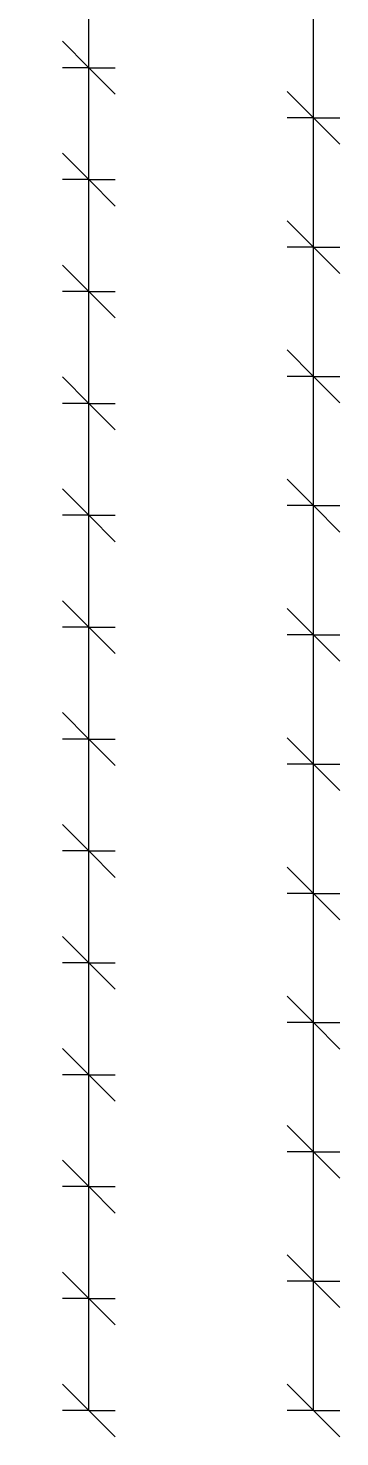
# Model space of a CAD drawing. Header units: millimetres. Extents: x 15401 to 36280, y -2060 to 13564.
# Drawn here: x 22241 to 22713, y -1335 to 799 of the extents above; entities that cross this region are included whole.
import ezdxf

# ---------------------------------------------------------------- set-up
doc = ezdxf.new("R2010")
doc.units = ezdxf.units.MM
doc.layers.add('A-ANNO-DIMS', color=211, linetype='Continuous', lineweight=9)
doc.layers.add('A-ANNO-DIMS-40', color=211, linetype='Continuous', lineweight=9)
doc.styles.add('Arial_1', font='arial.ttf', dxfattribs={"height": 95.25})
doc.styles.add('Nirmala UI Semilight', font='NirmalaS.ttf', dxfattribs={"width": 0.8, "height": 100})
doc.dimstyles.new('Arrow_Filled_-_2_5_NI_UI', dxfattribs={"dimscale": 304.8, "dimtxt": 104.736395, "dimasz": 0.262467, "dimexe": 0.131234, "dimexo": 0.0625, "dimgap": 0.131234, "dimtad": 1, "dimdec": 4, "dimzin": 0, "dimdsep": 46, "dimtxsty": 'Nirmala UI Semilight', "dimblk1": 'OBLIQUE', "dimblk2": 'OBLIQUE', "dimsah": 1, "dimcen": 0.09, "dimazin": 0, "dimtfac": 1, "dimtdec": 4, "dimtix": 1, "dimtmove": 0, "dimatfit": 3, "dimfxl": 0.131234, "dimfxlon": 1, "dimtvp": 1, "dimtolj": 1, "dimtzin": 0, "dimarcsym": 2})
doc.dimstyles.new('Arrow_Filled_-_2_5_NI_UI_1', dxfattribs={"dimscale": 304.8, "dimtxt": 104.736395, "dimasz": 0.262467, "dimexe": 0.131234, "dimexo": 0.0625, "dimgap": 0.131234, "dimtad": 1, "dimdec": 4, "dimzin": 0, "dimdsep": 46, "dimtxsty": 'Arial_1', "dimblk1": 'OBLIQUE', "dimblk2": 'OBLIQUE', "dimsah": 1, "dimcen": 0.09, "dimazin": 0, "dimtfac": 1, "dimtdec": 4, "dimtix": 1, "dimtmove": 0, "dimatfit": 3, "dimfxl": 0.131234, "dimfxlon": 1, "dimtvp": 1, "dimtolj": 1, "dimtzin": 0, "dimarcsym": 2})

# ---------------------------------------------------------------- blocks, each defined once
blk = doc.blocks.new('DIMBLOCK37-Elevation Front 1')
at = {"layer": 'A-ANNO-DIMS-40'}
for p, q in [((22333, -1125.5), (22293, -1085.5)), ((22333, -1125.5), (22293, -1125.5)), ((22333, -1295), (22333, -1125.5)), ((22333, -1125.5), (22373, -1165.5)), ((22333, -1125.5), (22373, -1125.5)), ((22333, -1295), (22293, -1255)), ((22333, -1295), (22293, -1295)), ((22333, -1295), (22373, -1335)), ((22333, -1295), (22373, -1295))]:
    blk.add_line(p, q, dxfattribs=at)
blk = doc.blocks.new('_Oblique')
at = {"color": 0, "linetype": 'ByBlock', "lineweight": -2}
blk.add_line((-0.5, -0.5), (0.5, 0.5), dxfattribs=at)
blk = doc.blocks.new('DIMBLOCK38-Elevation Front 1')
at = {"layer": 'A-ANNO-DIMS-40'}
for p, q in [((22333, -956), (22293, -916)), ((22333, -956), (22293, -956)), ((22333, -1125.5), (22333, -956)), ((22333, -956), (22373, -996)), ((22333, -956), (22373, -956)), ((22333, -1125.5), (22293, -1085.5)), ((22333, -1125.5), (22293, -1125.5)), ((22333, -1125.5), (22373, -1165.5)), ((22333, -1125.5), (22373, -1125.5))]:
    blk.add_line(p, q, dxfattribs=at)
blk = doc.blocks.new('DIMBLOCK39-Elevation Front 1')
at = {"layer": 'A-ANNO-DIMS-40'}
for p, q in [((22333, -786.5), (22293, -746.5)), ((22333, -786.5), (22293, -786.5)), ((22333, -956), (22333, -786.5)), ((22333, -786.5), (22373, -826.5)), ((22333, -786.5), (22373, -786.5)), ((22333, -956), (22293, -916)), ((22333, -956), (22293, -956)), ((22333, -956), (22373, -996)), ((22333, -956), (22373, -956))]:
    blk.add_line(p, q, dxfattribs=at)
blk = doc.blocks.new('DIMBLOCK40-Elevation Front 1')
at = {"layer": 'A-ANNO-DIMS-40'}
for p, q in [((22333, -617), (22293, -577)), ((22333, -617), (22293, -617)), ((22333, -786.5), (22333, -617)), ((22333, -617), (22373, -657)), ((22333, -617), (22373, -617)), ((22333, -786.5), (22293, -746.5)), ((22333, -786.5), (22293, -786.5)), ((22333, -786.5), (22373, -826.5)), ((22333, -786.5), (22373, -786.5))]:
    blk.add_line(p, q, dxfattribs=at)
blk = doc.blocks.new('DIMBLOCK41-Elevation Front 1')
at = {"layer": 'A-ANNO-DIMS-40'}
for p, q in [((22333, -447.5), (22293, -407.5)), ((22333, -447.5), (22293, -447.5)), ((22333, -617), (22333, -447.5)), ((22333, -447.5), (22373, -487.5)), ((22333, -447.5), (22373, -447.5)), ((22333, -617), (22293, -577)), ((22333, -617), (22293, -617)), ((22333, -617), (22373, -657)), ((22333, -617), (22373, -617))]:
    blk.add_line(p, q, dxfattribs=at)
blk = doc.blocks.new('DIMBLOCK42-Elevation Front 1')
at = {"layer": 'A-ANNO-DIMS-40'}
for p, q in [((22333, -278), (22293, -238)), ((22333, -278), (22293, -278)), ((22333, -447.5), (22333, -278)), ((22333, -278), (22373, -318)), ((22333, -278), (22373, -278)), ((22333, -447.5), (22293, -407.5)), ((22333, -447.5), (22293, -447.5)), ((22333, -447.5), (22373, -487.5)), ((22333, -447.5), (22373, -447.5))]:
    blk.add_line(p, q, dxfattribs=at)
blk = doc.blocks.new('DIMBLOCK43-Elevation Front 1')
at = {"layer": 'A-ANNO-DIMS-40'}
for p, q in [((22333, -108.5), (22293, -68.5)), ((22333, -108.5), (22293, -108.5)), ((22333, -278), (22333, -108.5)), ((22333, -108.5), (22373, -148.5)), ((22333, -108.5), (22373, -108.5)), ((22333, -278), (22293, -238)), ((22333, -278), (22293, -278)), ((22333, -278), (22373, -318)), ((22333, -278), (22373, -278))]:
    blk.add_line(p, q, dxfattribs=at)
blk = doc.blocks.new('DIMBLOCK44-Elevation Front 1')
at = {"layer": 'A-ANNO-DIMS-40'}
for p, q in [((22333, 61), (22293, 101)), ((22333, 61), (22293, 61)), ((22333, -108.5), (22333, 61)), ((22333, 61), (22373, 21)), ((22333, 61), (22373, 61)), ((22333, -108.5), (22293, -68.5)), ((22333, -108.5), (22293, -108.5)), ((22333, -108.5), (22373, -148.5)), ((22333, -108.5), (22373, -108.5))]:
    blk.add_line(p, q, dxfattribs=at)
blk = doc.blocks.new('DIMBLOCK45-Elevation Front 1')
at = {"layer": 'A-ANNO-DIMS-40'}
for p, q in [((22333, 230.5), (22293, 270.5)), ((22333, 230.5), (22293, 230.5)), ((22333, 61), (22333, 230.5)), ((22333, 230.5), (22373, 190.5)), ((22333, 230.5), (22373, 230.5)), ((22333, 61), (22293, 101)), ((22333, 61), (22293, 61)), ((22333, 61), (22373, 21)), ((22333, 61), (22373, 61))]:
    blk.add_line(p, q, dxfattribs=at)
blk = doc.blocks.new('DIMBLOCK46-Elevation Front 1')
at = {"layer": 'A-ANNO-DIMS-40'}
for p, q in [((22333, 400), (22293, 440)), ((22333, 400), (22293, 400)), ((22333, 230.5), (22333, 400)), ((22333, 400), (22373, 360)), ((22333, 400), (22373, 400)), ((22333, 230.5), (22293, 270.5)), ((22333, 230.5), (22293, 230.5)), ((22333, 230.5), (22373, 190.5)), ((22333, 230.5), (22373, 230.5))]:
    blk.add_line(p, q, dxfattribs=at)
blk = doc.blocks.new('DIMBLOCK47-Elevation Front 1')
at = {"layer": 'A-ANNO-DIMS-40'}
for p, q in [((22333, 569.5), (22293, 609.5)), ((22333, 569.5), (22293, 569.5)), ((22333, 400), (22333, 569.5)), ((22333, 569.5), (22373, 529.5)), ((22333, 569.5), (22373, 569.5)), ((22333, 400), (22293, 440)), ((22333, 400), (22293, 400)), ((22333, 400), (22373, 360)), ((22333, 400), (22373, 400))]:
    blk.add_line(p, q, dxfattribs=at)
blk = doc.blocks.new('DIMBLOCK48-Elevation Front 1')
at = {"layer": 'A-ANNO-DIMS-40'}
for p, q in [((22333, 739), (22293, 779)), ((22333, 739), (22293, 739)), ((22333, 569.5), (22333, 739)), ((22333, 739), (22373, 699)), ((22333, 739), (22373, 739)), ((22333, 569.5), (22293, 609.5)), ((22333, 569.5), (22293, 569.5)), ((22333, 569.5), (22373, 529.5)), ((22333, 569.5), (22373, 569.5))]:
    blk.add_line(p, q, dxfattribs=at)
blk = doc.blocks.new('DIMBLOCK49-Elevation Front 1')
at = {"layer": 'A-ANNO-DIMS-40'}
for p, q in [((22333, 908.5), (22293, 948.5)), ((22333, 908.5), (22293, 908.5)), ((22333, 739), (22333, 908.5)), ((22333, 908.5), (22373, 868.5)), ((22333, 908.5), (22373, 908.5)), ((22333, 739), (22293, 779)), ((22333, 739), (22293, 739)), ((22333, 739), (22373, 699)), ((22333, 739), (22373, 739))]:
    blk.add_line(p, q, dxfattribs=at)
blk = doc.blocks.new('DIMBLOCK66-Elevation Front 1')
at = {"layer": 'A-ANNO-DIMS-40'}
for p, q in [((22333, 3620.5), (22293, 3660.5)), ((22333, 3620.5), (22293, 3620.5)), ((22333, -1295), (22333, 3620.5)), ((22333, 3451), (22333, 3620.5)), ((22333, 3620.5), (22373, 3580.5)), ((22333, 3620.5), (22373, 3620.5)), ((22333, 3451), (22293, 3491)), ((22333, 3451), (22293, 3451)), ((22333, 3281.5), (22333, 3451)), ((22333, 3451), (22373, 3411)), ((22333, 3451), (22373, 3451)), ((22333, 3281.5), (22293, 3321.5)), ((22333, 3281.5), (22293, 3281.5)), ((22333, 3112), (22333, 3281.5)), ((22333, 3281.5), (22373, 3241.5)), ((22333, 3281.5), (22373, 3281.5)), ((22333, 3112), (22293, 3152)), ((22333, 3112), (22293, 3112)), ((22333, 2942.5), (22333, 3112)), ((22333, 3112), (22373, 3072)), ((22333, 3112), (22373, 3112)), ((22333, 2942.5), (22293, 2982.5)), ((22333, 2942.5), (22293, 2942.5)), ((22333, 2773), (22333, 2942.5)), ((22333, 2942.5), (22373, 2902.5)), ((22333, 2942.5), (22373, 2942.5)), ((22333, 2773), (22293, 2813)), ((22333, 2773), (22293, 2773)), ((22333, 2603.5), (22333, 2773)), ((22333, 2773), (22373, 2733)), ((22333, 2773), (22373, 2773)), ((22333, 2603.5), (22293, 2643.5)), ((22333, 2603.5), (22293, 2603.5)), ((22333, 2434), (22333, 2603.5)), ((22333, 2603.5), (22373, 2563.5)), ((22333, 2603.5), (22373, 2603.5)), ((22333, 2434), (22293, 2474)), ((22333, 2434), (22293, 2434)), ((22333, 2264.5), (22333, 2434)), ((22333, 2434), (22373, 2394)), ((22333, 2434), (22373, 2434)), ((22333, 2264.5), (22293, 2304.5)), ((22333, 2264.5), (22293, 2264.5)), ((22333, 2095), (22333, 2264.5)), ((22333, 2264.5), (22373, 2224.5)), ((22333, 2264.5), (22373, 2264.5)), ((22333, 2095), (22293, 2135)), ((22333, 2095), (22293, 2095)), ((22333, 1925.5), (22333, 2095)), ((22333, 2095), (22373, 2055)), ((22333, 2095), (22373, 2095)), ((22333, 1925.5), (22293, 1965.5)), ((22333, 1925.5), (22293, 1925.5)), ((22333, 1756), (22333, 1925.5)), ((22333, 1925.5), (22373, 1885.5)), ((22333, 1925.5), (22373, 1925.5)), ((22333, 1756), (22293, 1796)), ((22333, 1756), (22293, 1756)), ((22333, 1586.5), (22333, 1756)), ((22333, 1756), (22373, 1716)), ((22333, 1756), (22373, 1756)), ((22333, 1586.5), (22293, 1626.5)), ((22333, 1586.5), (22293, 1586.5)), ((22333, 1417), (22333, 1586.5)), ((22333, 1586.5), (22373, 1546.5)), ((22333, 1586.5), (22373, 1586.5)), ((22333, 1417), (22293, 1457)), ((22333, 1417), (22293, 1417)), ((22333, 1247.5), (22333, 1417)), ((22333, 1417), (22373, 1377)), ((22333, 1417), (22373, 1417)), ((22333, 1247.5), (22293, 1287.5)), ((22333, 1247.5), (22293, 1247.5)), ((22333, 1078), (22333, 1247.5)), ((22333, 1247.5), (22373, 1207.5)), ((22333, 1247.5), (22373, 1247.5)), ((22333, 1078), (22293, 1118)), ((22333, 1078), (22293, 1078)), ((22333, 908.5), (22333, 1078)), ((22333, 1078), (22373, 1038)), ((22333, 1078), (22373, 1078)), ((22333, 908.5), (22293, 948.5)), ((22333, 908.5), (22293, 908.5)), ((22333, 739), (22333, 908.5)), ((22333, 908.5), (22373, 868.5)), ((22333, 908.5), (22373, 908.5)), ((22333, 739), (22293, 779)), ((22333, 739), (22293, 739)), ((22333, 569.5), (22333, 739)), ((22333, 739), (22373, 699)), ((22333, 739), (22373, 739)), ((22333, 569.5), (22293, 609.5)), ((22333, 569.5), (22293, 569.5)), ((22333, 400), (22333, 569.5)), ((22333, 569.5), (22373, 529.5)), ((22333, 569.5), (22373, 569.5)), ((22333, 400), (22293, 440)), ((22333, 400), (22293, 400)), ((22333, 230.5), (22333, 400)), ((22333, 400), (22373, 360)), ((22333, 400), (22373, 400)), ((22333, 230.5), (22293, 270.5)), ((22333, 230.5), (22293, 230.5)), ((22333, 61), (22333, 230.5)), ((22333, 230.5), (22373, 190.5)), ((22333, 230.5), (22373, 230.5)), ((22333, 61), (22293, 101)), ((22333, 61), (22293, 61)), ((22333, -108.5), (22333, 61)), ((22333, 61), (22373, 21)), ((22333, 61), (22373, 61)), ((22333, -108.5), (22293, -68.5)), ((22333, -108.5), (22293, -108.5)), ((22333, -278), (22333, -108.5)), ((22333, -108.5), (22373, -148.5)), ((22333, -108.5), (22373, -108.5)), ((22333, -278), (22293, -238)), ((22333, -278), (22293, -278)), ((22333, -447.5), (22333, -278)), ((22333, -278), (22373, -318)), ((22333, -278), (22373, -278)), ((22333, -447.5), (22293, -407.5)), ((22333, -447.5), (22293, -447.5)), ((22333, -617), (22333, -447.5)), ((22333, -447.5), (22373, -487.5)), ((22333, -447.5), (22373, -447.5)), ((22333, -617), (22293, -577)), ((22333, -617), (22293, -617)), ((22333, -786.5), (22333, -617)), ((22333, -617), (22373, -657)), ((22333, -617), (22373, -617)), ((22333, -786.5), (22293, -746.5)), ((22333, -786.5), (22293, -786.5)), ((22333, -956), (22333, -786.5)), ((22333, -786.5), (22373, -826.5)), ((22333, -786.5), (22373, -786.5)), ((22333, -956), (22293, -916)), ((22333, -956), (22293, -956)), ((22333, -1125.5), (22333, -956)), ((22333, -956), (22373, -996)), ((22333, -956), (22373, -956)), ((22333, -1125.5), (22293, -1085.5)), ((22333, -1125.5), (22293, -1125.5)), ((22333, -1295), (22333, -1125.5)), ((22333, -1125.5), (22373, -1165.5)), ((22333, -1125.5), (22373, -1125.5)), ((22333, -1295), (22293, -1255)), ((22333, -1295), (22293, -1295)), ((22333, -1295), (22373, -1335)), ((22333, -1295), (22373, -1295))]:
    blk.add_line(p, q, dxfattribs=at)
blk = doc.blocks.new('_None')
blk = doc.blocks.new('DIMBLOCK67-Elevation Front 1')
at = {"layer": 'A-ANNO-DIMS-40'}
for p, q in [((22673.1, -1099.2), (22633.1, -1059.2)), ((22673.1, -1099.2), (22633.1, -1099.2)), ((22673.1, -1295), (22673.1, -1099.2)), ((22673.1, -1099.2), (22713.1, -1139.2)), ((22673.1, -1099.2), (22713.1, -1099.2)), ((22673.1, -1295), (22633.1, -1255)), ((22673.1, -1295), (22633.1, -1295)), ((22673.1, -1295), (22713.1, -1335)), ((22673.1, -1295), (22713.1, -1295))]:
    blk.add_line(p, q, dxfattribs=at)
blk = doc.blocks.new('DIMBLOCK68-Elevation Front 1')
at = {"layer": 'A-ANNO-DIMS-40'}
for p, q in [((22673.1, -903.4), (22633.1, -863.4)), ((22673.1, -903.4), (22633.1, -903.4)), ((22673.1, -1099.2), (22673.1, -903.4)), ((22673.1, -903.4), (22713.1, -943.4)), ((22673.1, -903.4), (22713.1, -903.4)), ((22673.1, -1099.2), (22633.1, -1059.2)), ((22673.1, -1099.2), (22633.1, -1099.2)), ((22673.1, -1099.2), (22713.1, -1139.2)), ((22673.1, -1099.2), (22713.1, -1099.2))]:
    blk.add_line(p, q, dxfattribs=at)
blk = doc.blocks.new('DIMBLOCK69-Elevation Front 1')
at = {"layer": 'A-ANNO-DIMS-40'}
for p, q in [((22673.1, -707.6), (22633.1, -667.6)), ((22673.1, -707.6), (22633.1, -707.6)), ((22673.1, -903.4), (22673.1, -707.6)), ((22673.1, -707.6), (22713.1, -747.6)), ((22673.1, -707.6), (22713.1, -707.6)), ((22673.1, -903.4), (22633.1, -863.4)), ((22673.1, -903.4), (22633.1, -903.4)), ((22673.1, -903.4), (22713.1, -943.4)), ((22673.1, -903.4), (22713.1, -903.4))]:
    blk.add_line(p, q, dxfattribs=at)
blk = doc.blocks.new('DIMBLOCK70-Elevation Front 1')
at = {"layer": 'A-ANNO-DIMS-40'}
for p, q in [((22673.1, -511.8), (22633.1, -471.8)), ((22673.1, -511.8), (22633.1, -511.8)), ((22673.1, -707.6), (22673.1, -511.8)), ((22673.1, -511.8), (22713.1, -551.8)), ((22673.1, -511.8), (22713.1, -511.8)), ((22673.1, -707.6), (22633.1, -667.6)), ((22673.1, -707.6), (22633.1, -707.6)), ((22673.1, -707.6), (22713.1, -747.6)), ((22673.1, -707.6), (22713.1, -707.6))]:
    blk.add_line(p, q, dxfattribs=at)
blk = doc.blocks.new('DIMBLOCK71-Elevation Front 1')
at = {"layer": 'A-ANNO-DIMS-40'}
for p, q in [((22673.1, -316), (22633.1, -276)), ((22673.1, -316), (22633.1, -316)), ((22673.1, -511.8), (22673.1, -316)), ((22673.1, -316), (22713.1, -356)), ((22673.1, -316), (22713.1, -316)), ((22673.1, -511.8), (22633.1, -471.8)), ((22673.1, -511.8), (22633.1, -511.8)), ((22673.1, -511.8), (22713.1, -551.8)), ((22673.1, -511.8), (22713.1, -511.8))]:
    blk.add_line(p, q, dxfattribs=at)
blk = doc.blocks.new('DIMBLOCK72-Elevation Front 1')
at = {"layer": 'A-ANNO-DIMS-40'}
for p, q in [((22673.1, -120.2), (22633.1, -80.2)), ((22673.1, -120.2), (22633.1, -120.2)), ((22673.1, -316), (22673.1, -120.2)), ((22673.1, -120.2), (22713.1, -160.2)), ((22673.1, -120.2), (22713.1, -120.2)), ((22673.1, -316), (22633.1, -276)), ((22673.1, -316), (22633.1, -316)), ((22673.1, -316), (22713.1, -356)), ((22673.1, -316), (22713.1, -316))]:
    blk.add_line(p, q, dxfattribs=at)
blk = doc.blocks.new('DIMBLOCK73-Elevation Front 1')
at = {"layer": 'A-ANNO-DIMS-40'}
for p, q in [((22673.1, 75.6), (22633.1, 115.6)), ((22673.1, 75.6), (22633.1, 75.6)), ((22673.1, -120.2), (22673.1, 75.6)), ((22673.1, 75.6), (22713.1, 35.6)), ((22673.1, 75.6), (22713.1, 75.6)), ((22673.1, -120.2), (22633.1, -80.2)), ((22673.1, -120.2), (22633.1, -120.2)), ((22673.1, -120.2), (22713.1, -160.2)), ((22673.1, -120.2), (22713.1, -120.2))]:
    blk.add_line(p, q, dxfattribs=at)
blk = doc.blocks.new('DIMBLOCK74-Elevation Front 1')
at = {"layer": 'A-ANNO-DIMS-40'}
for p, q in [((22673.1, 271.4), (22633.1, 311.4)), ((22673.1, 271.4), (22633.1, 271.4)), ((22673.1, 75.6), (22673.1, 271.4)), ((22673.1, 271.4), (22713.1, 231.4)), ((22673.1, 271.4), (22713.1, 271.4)), ((22673.1, 75.6), (22633.1, 115.6)), ((22673.1, 75.6), (22633.1, 75.6)), ((22673.1, 75.6), (22713.1, 35.6)), ((22673.1, 75.6), (22713.1, 75.6))]:
    blk.add_line(p, q, dxfattribs=at)
blk = doc.blocks.new('DIMBLOCK75-Elevation Front 1')
at = {"layer": 'A-ANNO-DIMS-40'}
for p, q in [((22673.1, 467.2), (22633.1, 507.2)), ((22673.1, 467.2), (22633.1, 467.2)), ((22673.1, 271.4), (22673.1, 467.2)), ((22673.1, 467.2), (22713.1, 427.2)), ((22673.1, 467.2), (22713.1, 467.2)), ((22673.1, 271.4), (22633.1, 311.4)), ((22673.1, 271.4), (22633.1, 271.4)), ((22673.1, 271.4), (22713.1, 231.4)), ((22673.1, 271.4), (22713.1, 271.4))]:
    blk.add_line(p, q, dxfattribs=at)
blk = doc.blocks.new('DIMBLOCK76-Elevation Front 1')
at = {"layer": 'A-ANNO-DIMS-40'}
for p, q in [((22673.1, 663), (22633.1, 703)), ((22673.1, 663), (22633.1, 663)), ((22673.1, 467.2), (22673.1, 663)), ((22673.1, 663), (22713.1, 623)), ((22673.1, 663), (22713.1, 663)), ((22673.1, 467.2), (22633.1, 507.2)), ((22673.1, 467.2), (22633.1, 467.2)), ((22673.1, 467.2), (22713.1, 427.2)), ((22673.1, 467.2), (22713.1, 467.2))]:
    blk.add_line(p, q, dxfattribs=at)
blk = doc.blocks.new('DIMBLOCK77-Elevation Front 1')
at = {"layer": 'A-ANNO-DIMS-40'}
for p, q in [((22673.1, 858.8), (22633.1, 898.8)), ((22673.1, 858.8), (22633.1, 858.8)), ((22673.1, 663), (22673.1, 858.8)), ((22673.1, 858.8), (22713.1, 818.8)), ((22673.1, 858.8), (22713.1, 858.8)), ((22673.1, 663), (22633.1, 703)), ((22673.1, 663), (22633.1, 663)), ((22673.1, 663), (22713.1, 623)), ((22673.1, 663), (22713.1, 663))]:
    blk.add_line(p, q, dxfattribs=at)
blk = doc.blocks.new('DIMBLOCK92-Elevation Front 1')
at = {"layer": 'A-ANNO-DIMS-40'}
for p, q in [((22673.1, 3600), (22633.1, 3640)), ((22673.1, 3600), (22633.1, 3600)), ((22673.1, -1295), (22673.1, 3600)), ((22673.1, 3404.2), (22673.1, 3600)), ((22673.1, 3600), (22713.1, 3560)), ((22673.1, 3600), (22713.1, 3600)), ((22673.1, 3404.2), (22633.1, 3444.2)), ((22673.1, 3404.2), (22633.1, 3404.2)), ((22673.1, 3208.4), (22673.1, 3404.2)), ((22673.1, 3404.2), (22713.1, 3364.2)), ((22673.1, 3404.2), (22713.1, 3404.2)), ((22673.1, 3208.4), (22633.1, 3248.4)), ((22673.1, 3208.4), (22633.1, 3208.4)), ((22673.1, 3012.6), (22673.1, 3208.4)), ((22673.1, 3208.4), (22713.1, 3168.4)), ((22673.1, 3208.4), (22713.1, 3208.4)), ((22673.1, 3012.6), (22633.1, 3052.6)), ((22673.1, 3012.6), (22633.1, 3012.6)), ((22673.1, 2816.8), (22673.1, 3012.6)), ((22673.1, 3012.6), (22713.1, 2972.6)), ((22673.1, 3012.6), (22713.1, 3012.6)), ((22673.1, 2816.8), (22633.1, 2856.8)), ((22673.1, 2816.8), (22633.1, 2816.8)), ((22673.1, 2621), (22673.1, 2816.8)), ((22673.1, 2816.8), (22713.1, 2776.8)), ((22673.1, 2816.8), (22713.1, 2816.8)), ((22673.1, 2621), (22633.1, 2661)), ((22673.1, 2621), (22633.1, 2621)), ((22673.1, 2425.2), (22673.1, 2621)), ((22673.1, 2621), (22713.1, 2581)), ((22673.1, 2621), (22713.1, 2621)), ((22673.1, 2425.2), (22633.1, 2465.2)), ((22673.1, 2425.2), (22633.1, 2425.2)), ((22673.1, 2229.4), (22673.1, 2425.2)), ((22673.1, 2425.2), (22713.1, 2385.2)), ((22673.1, 2425.2), (22713.1, 2425.2)), ((22673.1, 2229.4), (22633.1, 2269.4)), ((22673.1, 2229.4), (22633.1, 2229.4)), ((22673.1, 2033.6), (22673.1, 2229.4)), ((22673.1, 2229.4), (22713.1, 2189.4)), ((22673.1, 2229.4), (22713.1, 2229.4)), ((22673.1, 2033.6), (22633.1, 2073.6)), ((22673.1, 2033.6), (22633.1, 2033.6)), ((22673.1, 1837.8), (22673.1, 2033.6)), ((22673.1, 2033.6), (22713.1, 1993.6)), ((22673.1, 2033.6), (22713.1, 2033.6)), ((22673.1, 1837.8), (22633.1, 1877.8)), ((22673.1, 1837.8), (22633.1, 1837.8)), ((22673.1, 1642), (22673.1, 1837.8)), ((22673.1, 1837.8), (22713.1, 1797.8)), ((22673.1, 1837.8), (22713.1, 1837.8)), ((22673.1, 1642), (22633.1, 1682)), ((22673.1, 1642), (22633.1, 1642)), ((22673.1, 1446.2), (22673.1, 1642)), ((22673.1, 1642), (22713.1, 1602)), ((22673.1, 1642), (22713.1, 1642)), ((22673.1, 1446.2), (22633.1, 1486.2)), ((22673.1, 1446.2), (22633.1, 1446.2)), ((22673.1, 1250.4), (22673.1, 1446.2)), ((22673.1, 1446.2), (22713.1, 1406.2)), ((22673.1, 1446.2), (22713.1, 1446.2)), ((22673.1, 1250.4), (22633.1, 1290.4)), ((22673.1, 1250.4), (22633.1, 1250.4)), ((22673.1, 1054.6), (22673.1, 1250.4)), ((22673.1, 1250.4), (22713.1, 1210.4)), ((22673.1, 1250.4), (22713.1, 1250.4)), ((22673.1, 1054.6), (22633.1, 1094.6)), ((22673.1, 1054.6), (22633.1, 1054.6)), ((22673.1, 858.8), (22673.1, 1054.6)), ((22673.1, 1054.6), (22713.1, 1014.6)), ((22673.1, 1054.6), (22713.1, 1054.6)), ((22673.1, 858.8), (22633.1, 898.8)), ((22673.1, 858.8), (22633.1, 858.8)), ((22673.1, 663), (22673.1, 858.8)), ((22673.1, 858.8), (22713.1, 818.8)), ((22673.1, 858.8), (22713.1, 858.8)), ((22673.1, 663), (22633.1, 703)), ((22673.1, 663), (22633.1, 663)), ((22673.1, 467.2), (22673.1, 663)), ((22673.1, 663), (22713.1, 623)), ((22673.1, 663), (22713.1, 663)), ((22673.1, 467.2), (22633.1, 507.2)), ((22673.1, 467.2), (22633.1, 467.2)), ((22673.1, 271.4), (22673.1, 467.2)), ((22673.1, 467.2), (22713.1, 427.2)), ((22673.1, 467.2), (22713.1, 467.2)), ((22673.1, 271.4), (22633.1, 311.4)), ((22673.1, 271.4), (22633.1, 271.4)), ((22673.1, 75.6), (22673.1, 271.4)), ((22673.1, 271.4), (22713.1, 231.4)), ((22673.1, 271.4), (22713.1, 271.4)), ((22673.1, 75.6), (22633.1, 115.6)), ((22673.1, 75.6), (22633.1, 75.6)), ((22673.1, -120.2), (22673.1, 75.6)), ((22673.1, 75.6), (22713.1, 35.6)), ((22673.1, 75.6), (22713.1, 75.6)), ((22673.1, -120.2), (22633.1, -80.2)), ((22673.1, -120.2), (22633.1, -120.2)), ((22673.1, -316), (22673.1, -120.2)), ((22673.1, -120.2), (22713.1, -160.2)), ((22673.1, -120.2), (22713.1, -120.2)), ((22673.1, -316), (22633.1, -276)), ((22673.1, -316), (22633.1, -316)), ((22673.1, -511.8), (22673.1, -316)), ((22673.1, -316), (22713.1, -356)), ((22673.1, -316), (22713.1, -316)), ((22673.1, -511.8), (22633.1, -471.8)), ((22673.1, -511.8), (22633.1, -511.8)), ((22673.1, -707.6), (22673.1, -511.8)), ((22673.1, -511.8), (22713.1, -551.8)), ((22673.1, -511.8), (22713.1, -511.8)), ((22673.1, -707.6), (22633.1, -667.6)), ((22673.1, -707.6), (22633.1, -707.6)), ((22673.1, -903.4), (22673.1, -707.6)), ((22673.1, -707.6), (22713.1, -747.6)), ((22673.1, -707.6), (22713.1, -707.6)), ((22673.1, -903.4), (22633.1, -863.4)), ((22673.1, -903.4), (22633.1, -903.4)), ((22673.1, -1099.2), (22673.1, -903.4)), ((22673.1, -903.4), (22713.1, -943.4)), ((22673.1, -903.4), (22713.1, -903.4)), ((22673.1, -1099.2), (22633.1, -1059.2)), ((22673.1, -1099.2), (22633.1, -1099.2)), ((22673.1, -1295), (22673.1, -1099.2)), ((22673.1, -1099.2), (22713.1, -1139.2)), ((22673.1, -1099.2), (22713.1, -1099.2)), ((22673.1, -1295), (22633.1, -1255)), ((22673.1, -1295), (22633.1, -1295)), ((22673.1, -1295), (22713.1, -1335)), ((22673.1, -1295), (22713.1, -1295))]:
    blk.add_line(p, q, dxfattribs=at)

msp = doc.modelspace()

# ---------------------------------------------------------------- dimensions: what is measured, and where the dimension line sits
at = {"layer": 'A-ANNO-DIMS'}
for base, p1, p2, text, dimstyle, override, picture, middle in [((22332.9605, 3620.51698), (22292.9605, -1295), (22292.9605, 3620.51698), '4916', 'Arrow_Filled_-_2_5_NI_UI', {"dimpost": '<>', "dimblk1": 'None', "dimblk2": 'None', "dimsah": 1, "dimfxl": 4915.516977}, 'DIMBLOCK66-Elevation Front 1', (22240.97306, 1162.75849)), ((22673.05899, 3600), (22633.05899, -1295), (22633.05899, 3600), '4895', 'Arrow_Filled_-_2_5_NI_UI_1', {"dimpost": '<>', "dimblk1": 'None', "dimblk2": 'None', "dimsah": 1, "dimfxl": 4895}, 'DIMBLOCK92-Elevation Front 1', (22584.42692, 1152.5)), ((22332.9605, 908.50761), (22292.9605, 739.00702), (22292.9605, 908.50761), ' ', 'Arrow_Filled_-_2_5_NI_UI', {"dimpost": '<>', "dimfxl": 169.500585}, 'DIMBLOCK49-Elevation Front 1', (22332.9605, 823.75732)), ((22673.05899, 858.8), (22633.05899, 663), (22633.05899, 858.8), ' ', 'Arrow_Filled_-_2_5_NI_UI_1', {"dimpost": '<>', "dimfxl": 195.8}, 'DIMBLOCK77-Elevation Front 1', (22673.05899, 760.9)), ((22332.9605, 739.00702), (22292.9605, 569.50644), (22292.9605, 739.00702), ' ', 'Arrow_Filled_-_2_5_NI_UI', {"dimpost": '<>', "dimfxl": 169.500585}, 'DIMBLOCK48-Elevation Front 1', (22332.9605, 654.25673)), ((22673.05899, 663), (22633.05899, 467.2), (22633.05899, 663), ' ', 'Arrow_Filled_-_2_5_NI_UI_1', {"dimpost": '<>', "dimfxl": 195.8}, 'DIMBLOCK76-Elevation Front 1', (22673.05899, 565.1)), ((22332.9605, 569.50644), (22292.9605, 400.00585), (22292.9605, 569.50644), ' ', 'Arrow_Filled_-_2_5_NI_UI', {"dimpost": '<>', "dimfxl": 169.500585}, 'DIMBLOCK47-Elevation Front 1', (22332.9605, 484.75615)), ((22673.05899, 467.2), (22633.05899, 271.4), (22633.05899, 467.2), ' ', 'Arrow_Filled_-_2_5_NI_UI_1', {"dimpost": '<>', "dimfxl": 195.8}, 'DIMBLOCK75-Elevation Front 1', (22673.05899, 369.3)), ((22332.9605, 400.00585), (22292.9605, 230.50527), (22292.9605, 400.00585), ' ', 'Arrow_Filled_-_2_5_NI_UI', {"dimpost": '<>', "dimfxl": 169.500585}, 'DIMBLOCK46-Elevation Front 1', (22332.9605, 315.25556)), ((22673.05899, 271.4), (22633.05899, 75.6), (22633.05899, 271.4), ' ', 'Arrow_Filled_-_2_5_NI_UI_1', {"dimpost": '<>', "dimfxl": 195.8}, 'DIMBLOCK74-Elevation Front 1', (22673.05899, 173.5)), ((22332.9605, 230.50527), (22292.9605, 61.00468), (22292.9605, 230.50527), ' ', 'Arrow_Filled_-_2_5_NI_UI', {"dimpost": '<>', "dimfxl": 169.500585}, 'DIMBLOCK45-Elevation Front 1', (22332.9605, 145.75498)), ((22673.05899, 75.6), (22633.05899, -120.2), (22633.05899, 75.6), ' ', 'Arrow_Filled_-_2_5_NI_UI_1', {"dimpost": '<>', "dimfxl": 195.8}, 'DIMBLOCK73-Elevation Front 1', (22673.05899, -22.3)), ((22332.9605, 61.00468), (22292.9605, -108.4959), (22292.9605, 61.00468), ' ', 'Arrow_Filled_-_2_5_NI_UI', {"dimpost": '<>', "dimfxl": 169.500585}, 'DIMBLOCK44-Elevation Front 1', (22332.9605, -23.74561)), ((22332.9605, -108.4959), (22292.9605, -277.99649), (22292.9605, -108.4959), ' ', 'Arrow_Filled_-_2_5_NI_UI', {"dimpost": '<>', "dimfxl": 169.500585}, 'DIMBLOCK43-Elevation Front 1', (22332.9605, -193.24619)), ((22673.05899, -120.2), (22633.05899, -316), (22633.05899, -120.2), ' ', 'Arrow_Filled_-_2_5_NI_UI_1', {"dimpost": '<>', "dimfxl": 195.8}, 'DIMBLOCK72-Elevation Front 1', (22673.05899, -218.1)), ((22332.9605, -277.99649), (22292.9605, -447.49707), (22292.9605, -277.99649), ' ', 'Arrow_Filled_-_2_5_NI_UI', {"dimpost": '<>', "dimfxl": 169.500585}, 'DIMBLOCK42-Elevation Front 1', (22332.9605, -362.74678)), ((22673.05899, -316), (22633.05899, -511.8), (22633.05899, -316), ' ', 'Arrow_Filled_-_2_5_NI_UI_1', {"dimpost": '<>', "dimfxl": 195.8}, 'DIMBLOCK71-Elevation Front 1', (22673.05899, -413.9)), ((22332.9605, -447.49707), (22292.9605, -616.99766), (22292.9605, -447.49707), ' ', 'Arrow_Filled_-_2_5_NI_UI', {"dimpost": '<>', "dimfxl": 169.500585}, 'DIMBLOCK41-Elevation Front 1', (22332.9605, -532.24737)), ((22673.05899, -511.8), (22633.05899, -707.6), (22633.05899, -511.8), ' ', 'Arrow_Filled_-_2_5_NI_UI_1', {"dimpost": '<>', "dimfxl": 195.8}, 'DIMBLOCK70-Elevation Front 1', (22673.05899, -609.7)), ((22332.9605, -616.99766), (22292.9605, -786.49824), (22292.9605, -616.99766), ' ', 'Arrow_Filled_-_2_5_NI_UI', {"dimpost": '<>', "dimfxl": 169.500585}, 'DIMBLOCK40-Elevation Front 1', (22332.9605, -701.74795)), ((22673.05899, -707.6), (22633.05899, -903.4), (22633.05899, -707.6), ' ', 'Arrow_Filled_-_2_5_NI_UI_1', {"dimpost": '<>', "dimfxl": 195.8}, 'DIMBLOCK69-Elevation Front 1', (22673.05899, -805.5)), ((22332.9605, -786.49824), (22292.9605, -955.99883), (22292.9605, -786.49824), ' ', 'Arrow_Filled_-_2_5_NI_UI', {"dimpost": '<>', "dimfxl": 169.500585}, 'DIMBLOCK39-Elevation Front 1', (22332.9605, -871.24854)), ((22673.05899, -903.4), (22633.05899, -1099.2), (22633.05899, -903.4), ' ', 'Arrow_Filled_-_2_5_NI_UI_1', {"dimpost": '<>', "dimfxl": 195.8}, 'DIMBLOCK68-Elevation Front 1', (22673.05899, -1001.3)), ((22332.9605, -955.99883), (22292.9605, -1125.49941), (22292.9605, -955.99883), ' ', 'Arrow_Filled_-_2_5_NI_UI', {"dimpost": '<>', "dimfxl": 169.500585}, 'DIMBLOCK38-Elevation Front 1', (22332.9605, -1040.74912)), ((22673.05899, -1099.2), (22633.05899, -1295), (22633.05899, -1099.2), ' ', 'Arrow_Filled_-_2_5_NI_UI_1', {"dimpost": '<>', "dimfxl": 195.8}, 'DIMBLOCK67-Elevation Front 1', (22673.05899, -1197.1)), ((22332.9605, -1125.49941), (22292.9605, -1295), (22292.9605, -1125.49941), ' ', 'Arrow_Filled_-_2_5_NI_UI', {"dimpost": '<>', "dimfxl": 169.500585}, 'DIMBLOCK37-Elevation Front 1', (22332.9605, -1210.24971))]:
    dim = msp.add_linear_dim(base=base, p1=p1, p2=p2, angle=90, text=text, dimstyle=dimstyle, override=override, dxfattribs=at)
    dim.commit()
    dim.dimension.update_dxf_attribs({"geometry": picture, "text_midpoint": middle})

doc.saveas('drawing.dxf')
